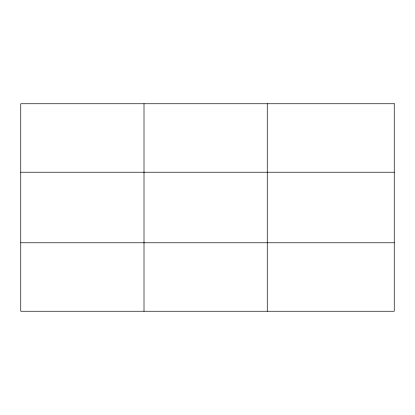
<?xml version="1.0" encoding="UTF-8"?>
<svg xmlns="http://www.w3.org/2000/svg" width="415" height="415" viewBox="0 0 415 415"><rect width="100%" height="100%" fill="white"/><g stroke="black" fill="none" stroke-linecap="round" stroke-linejoin="round"><path stroke-width="0.62" d="M144.005 311.25L144.005 103.75M267.26 311.25L267.26 103.75M20.75 172.225L394.25 172.225M20.75 242.775L394.25 242.775M394.25 103.75L20.75 103.75L20.75 311.25L394.25 311.25L394.25 103.75"/></g></svg>
